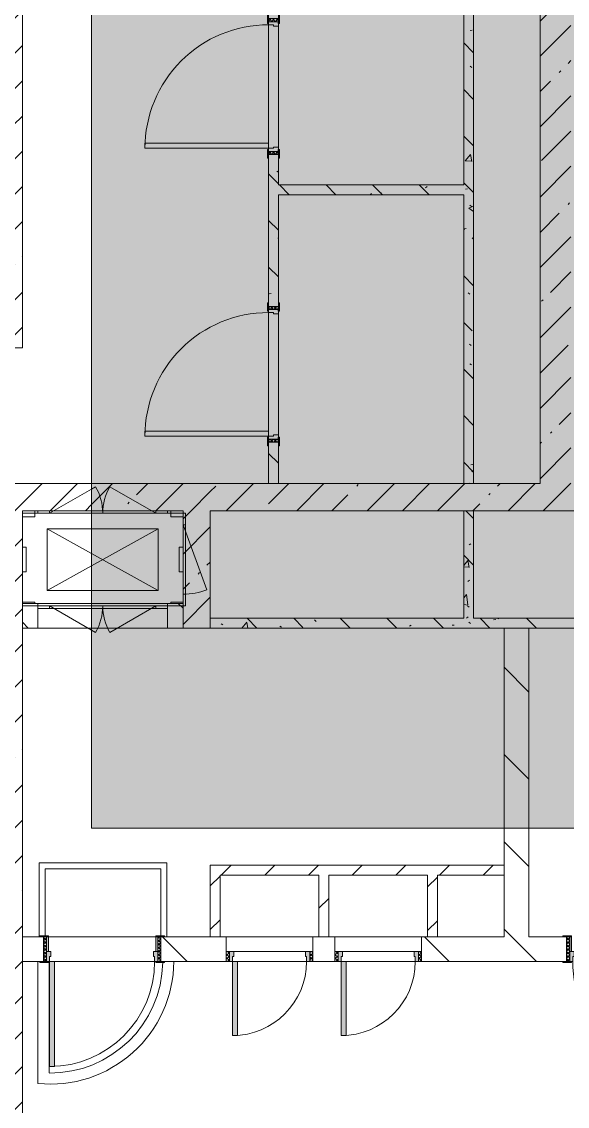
# Model space of a CAD drawing. Header units: millimetres. Extents: x 11693 to 241752, y -8553 to 29926.
# Drawn here: x 174704 to 179120, y 12227 to 21011 of the extents above; entities that cross this region are included whole.
import ezdxf

# ---------------------------------------------------------------- set-up
doc = ezdxf.new("R2010")
doc.units = ezdxf.units.MM
for name, color, linetype, lineweight in [('A-DETL', 7, 'Continuous', 5), ('A-GENM-2', 7, 'Continuous', 5), ('A-WALL-2', 7, 'Continuous', 9), ('I-WALL-3', 7, 'Continuous', 5), ('M-EQPM-1', 7, 'Continuous', 5)]:
    doc.layers.add(name, color=color, linetype=linetype, lineweight=lineweight)
doc.layers.add('A-DETL-GENF-2', color=7, linetype='Continuous', lineweight=9, true_color=0x4994b4, transparency=0.4)
for name, color, linetype, lineweight, true_color in [('A-DOOR-2', 7, 'Continuous', 5, 0xaaaaaa), ('A-DOOR-3', 7, 'Continuous', 5, 0xe2e2e2), ('A-DOOR-4', 7, 'Continuous', 5, 0x6f9cb0), ('A-DOOR-FRAM-2', 7, 'Continuous', 5, 0xe2e2e2), ('A-DOOR-FRAM-3', 7, 'Continuous', 5, 0xaaaaaa), ('A-DOOR-FRAM-4', 7, 'Continuous', 5, 0x6f9cb0), ('A-FLOR-1', 7, 'Continuous', 5, 0xaaaaaa), ('A-GENM-3', 7, 'Continuous', 5, 0x2b586c), ('A-WALL-6', 7, 'Continuous', 9, 0x2b586c), ('I-WALL-4', 7, 'Continuous', 5, 0x2b586c), ('I-WALL-5', 7, 'Continuous', 5, 0x787878), ('M-EQPM-2', 7, 'Continuous', 5, 0x2b586c)]:
    doc.layers.add(name, color=color, linetype=linetype, lineweight=lineweight, true_color=true_color)
pattern_1 = [(45, (89739.8, 0), (-285.1231, 285.1231), []), (45, (90024.94, 0), (-285.1231, 285.1231), [504.031, -100.806, 16.764, -84.042])]
pattern_2 = [(135, (89739.8, 0), (-353.5534, -353.5534), [])]
pattern_3 = [(135, (89739.8, 0), (-377.1708, -377.1708), [533.4, -88.9, 17.78, -88.9]), (135, (89739.8, 376.94), (-377.1708, -377.1708), []), (50, (89739.8, 0), (637.6445, -55.7866), [66.675, -733.425]), (355, (89739.8, 0), (-123.3494, 668.699), [53.34, -586.74]), (100.451, (89792.95, -4.65), (514.299, 612.908), [56.665, -623.315]), (46.184, (89739.8, 177.8), (948.7764, -147.15), [100.012, -1100.137]), (96.636, (89818.9, 165.5), (830.909, 865.997), [84.998, -934.973]), (351.184, (89739.8, 177.8), (830.918, 865.988), [80.01, -880.11]), (21, (89828.7, 133.35), (530.6506, -357.9283), [66.675, -733.425]), (326, (89828.7, 133.35), (216.308, 644.6585), [53.34, -586.74]), (71.451, (89872.94, 103.5), (746.9596, 286.7243), [56.665, -623.315]), (37.5, (89739.81, 0), (10.81053, 295.9426), [16.764, -562.864, 16.764, -578.866, -588.962]), (37.5, (89739.81, 0), (10.81053, 295.9426), [-1175.258, 16.764, -572.198]), (7.5, (89739.8, 0), (233.8692, 350.6318), [16.764, -322.834, 16.764, -549.529, -224.472]), (7.5, (89739.8, 0), (233.8692, 350.6318), [-905.891, 16.764, -207.708]), (327.5, (89541.57, 0), (474.5678, -20.0513), [16.764, -205.486, 16.764, -676.656, -920.115]), (327.5, (89541.57, 0), (474.5678, -20.0513), [-915.67, 16.764, -903.351]), (317.5, (89452.67, 0), (518.4522, 88.9934), [16.764, -272.161, 16.764, -443.738, -653.415]), (317.5, (89452.67, 0), (518.4522, 88.9934), [-749.427, 16.764, -636.651])]
pattern_4 = [(135, (1751.41, 104.685), (-14.14214, -14.14214), []), (225, (1751.41, 104.685), (14.14214, -14.14214), [])]
pattern_5 = [(45, (-371.384, 104.685), (-14.1421, 14.1421), []), (135, (-371.384, 104.685), (-14.1421, -14.1421), [])]
pattern_6 = [(45, (89739.81, 0), (-176.7767, 176.7767), [])]

# ---------------------------------------------------------------- blocks, each defined once
blk = doc.blocks.new('110_Дверь_СКБ_1Ст_Внутренняя1 - Д-8 950x2100h_охрана-V54-Общий план 2 этажа с размещением фрагментов 2_1-2_7')
at = {"layer": 'A-DOOR-2'}
h = blk.add_hatch(dxfattribs=at)
h.set_pattern_fill('FP_62', color=256, style=0, pattern_type=2)
h.set_pattern_definition([(135, (1826.41, 164.685), (-14.14214, -14.14214), []), (225, (1826.41, 164.685), (14.14214, -14.14214), [])])
h.paths.add_polyline_path([(487.5, 100), (462.5, 100), (462.5, -100), (487.5, -100)])
at = {"layer": 'A-DOOR-3'}
h = blk.add_hatch(color=256, dxfattribs=at)
h.paths.add_polyline_path([(437.5, 100), (437.5, 60), (427.5, 60), (427.5, 20), (462.5, 20), (462.5, 100)])
h.paths.add_polyline_path([(-412.5, 100), (-437.5, 100), (-437.5, 20), (-402.5, 20), (-402.5, 60), (-412.5, 60)])
at = {"layer": 'A-DOOR-FRAM-2'}
for points in [[(397.5, 950), (397.5, 100), (437.5, 100), (437.5, 950)], [(-492.5, 108), (-492.5, 100), (-422.5, 100), (-422.5, 108)], [(517.5, 108), (447.5, 108), (447.5, 100), (517.5, 100)], [(-422.5, 20), (-437.5, 20), (-437.5, -100), (-422.5, -100)], [(462.5, 20), (447.5, 20), (447.5, -100), (462.5, -100)], [(-492.5, -100), (-492.5, -108), (-422.5, -108), (-422.5, -100)], [(447.5, -100), (447.5, -108), (517.5, -108), (517.5, -100)]]:
    blk.add_hatch(color=256, dxfattribs=at).paths.add_polyline_path(points)
at = {"layer": 'A-DOOR-FRAM-3'}
h = blk.add_hatch(dxfattribs=at)
h.set_pattern_fill('FP_63', color=256, style=0, pattern_type=2)
h.set_pattern_definition([(45, (-296.384, 164.685), (-14.1421, 14.1421), []), (135, (-296.384, 164.685), (-14.1421, -14.1421), [])])
h.paths.add_polyline_path([(-437.5, 100), (-462.5, 100), (-462.5, -100), (-437.5, -100)])
at = {"layer": 'A-DOOR-2'}
for p, q in [((437.5, 950), (397.5, 950)), ((397.5, 950), (397.5, 100)), ((437.5, 100), (437.5, 950)), ((397.5, 100), (437.5, 100))]:
    blk.add_line(p, q, dxfattribs=at)
blk.add_arc((437.5, 100), 850, 90, 180, dxfattribs=at)
at = {"layer": 'A-DOOR-FRAM-3'}
for p, q in [((-422.5, 108), (-492.5, 108)), ((-492.5, 108), (-492.5, 100)), ((-492.5, 100), (-422.5, 100)), ((-437.5, 100), (-462.5, 100)), ((-462.5, 100), (-462.5, -100)), ((-412.5, 100), (-437.5, 100)), ((-437.5, 100), (-437.5, 20)), ((-437.5, -100), (-437.5, 100)), ((-422.5, 100), (-437.5, 100)), ((-437.5, 100), (-437.5, 99)), ((-437.5, 99), (-422.5, 99)), ((-422.5, 100), (-422.5, 108)), ((-422.5, 99), (-422.5, 100)), ((-412.5, 60), (-412.5, 100)), ((437.5, 100), (437.5, 60)), ((462.5, 100), (437.5, 100)), ((517.5, 108), (447.5, 108)), ((447.5, 108), (447.5, 100)), ((462.5, 100), (447.5, 100)), ((447.5, 100), (447.5, 99)), ((447.5, 100), (517.5, 100)), ((447.5, 99), (462.5, 99)), ((462.5, 20), (462.5, 100)), ((487.5, 100), (462.5, 100)), ((462.5, 100), (462.5, -100)), ((462.5, 99), (462.5, 100)), ((487.5, -100), (487.5, 100)), ((517.5, 100), (517.5, 108)), ((-437.5, 20), (-402.5, 20)), ((-422.5, 20), (-437.5, 20)), ((-437.5, 20), (-437.5, -100)), ((-422.5, -100), (-422.5, 20)), ((-402.5, 60), (-412.5, 60)), ((-402.5, 20), (-402.5, 60)), ((437.5, 60), (427.5, 60)), ((427.5, 60), (427.5, 20)), ((427.5, 20), (462.5, 20)), ((462.5, 20), (447.5, 20)), ((447.5, 20), (447.5, -100)), ((462.5, -100), (462.5, 20)), ((-422.5, -100), (-492.5, -100)), ((-492.5, -100), (-492.5, -108)), ((-492.5, -108), (-422.5, -108)), ((-462.5, -100), (-437.5, -100)), ((-437.5, -100), (-422.5, -100)), ((-422.5, -108), (-422.5, -100)), ((447.5, -100), (462.5, -100)), ((517.5, -100), (447.5, -100)), ((447.5, -100), (447.5, -108)), ((447.5, -108), (517.5, -108)), ((462.5, -100), (487.5, -100)), ((517.5, -108), (517.5, -100))]:
    blk.add_line(p, q, dxfattribs=at)
blk = doc.blocks.new('DOR_Проход в стене_Прямоугольный - 1050x1150 EI30-23344994-Общий план 2 этажа с размещением фрагментов 2_1-2_7')
at = {"layer": 'A-DOOR-2'}
for p, q in [((525, 100), (90, 100)), ((525, -100), (90, -100))]:
    blk.add_line(p, q, dxfattribs=at)
at = {"layer": 'A-DOOR-4'}
for p, q in [((90, 100), (-525, 100)), ((90, -100), (-525, -100))]:
    blk.add_line(p, q, dxfattribs=at)
blk = doc.blocks.new('110_Дверь_СКБ_1Ст_Внутренняя1 - Д-3 _п_ 1100x2100h_много всего-32102838-Общий план 2 этажа с размещением фрагментов 2_1-2_7')
at = {"layer": 'A-DOOR-2'}
h = blk.add_hatch(dxfattribs=at)
h.set_pattern_fill('FP_2', color=256, style=0, pattern_type=2)
h.set_pattern_definition([(135, (1751.41, 164.685), (-14.14214, -14.14214), []), (225, (1751.41, 164.685), (14.14214, -14.14214), [])])
h.paths.add_polyline_path([(562.5, 100), (537.5, 100), (537.5, -100), (562.5, -100)])
at = {"layer": 'A-DOOR-3'}
h = blk.add_hatch(color=256, dxfattribs=at)
h.paths.add_polyline_path([(-487.5, 100), (-512.5, 100), (-512.5, 20), (-477.5, 20), (-477.5, 60), (-487.5, 60)])
h.paths.add_polyline_path([(537.5, 100), (512.5, 100), (512.5, 60), (502.5, 60), (502.5, 20), (537.5, 20)])
at = {"layer": 'A-DOOR-FRAM-2'}
for points in [[(-487.5, 1100), (-487.5, 100), (-447.5, 100), (-447.5, 1100)], [(-567.5, 108), (-567.5, 100), (-497.5, 100), (-497.5, 108)], [(592.5, 108), (522.5, 108), (522.5, 100), (592.5, 100)], [(-497.5, 20), (-512.5, 20), (-512.5, -100), (-497.5, -100)], [(537.5, 20), (522.5, 20), (522.5, -100), (537.5, -100)], [(-567.5, -100), (-567.5, -108), (-497.5, -108), (-497.5, -100)], [(592.5, -100), (522.5, -100), (522.5, -108), (592.5, -108)]]:
    blk.add_hatch(color=256, dxfattribs=at).paths.add_polyline_path(points)
at = {"layer": 'A-DOOR-FRAM-3'}
h = blk.add_hatch(dxfattribs=at)
h.set_pattern_fill('FP_3', color=256, style=0, pattern_type=2)
h.set_pattern_definition([(45, (-371.384, 164.685), (-14.1421, 14.1421), []), (135, (-371.384, 164.685), (-14.1421, -14.1421), [])])
h.paths.add_polyline_path([(-512.5, 100), (-537.5, 100), (-537.5, -100), (-512.5, -100)])
at = {"layer": 'A-DOOR-2'}
for p, q in [((-487.5, 1100), (-487.5, 100)), ((-447.5, 1100), (-487.5, 1100)), ((-447.5, 100), (-447.5, 1100)), ((-487.5, 100), (-447.5, 100))]:
    blk.add_line(p, q, dxfattribs=at)
blk.add_arc((-487.5, 100), 1000, 360, 90, dxfattribs=at)
at = {"layer": 'A-DOOR-FRAM-3'}
for p, q in [((-497.5, 108), (-567.5, 108)), ((-567.5, 108), (-567.5, 100)), ((-567.5, 100), (-497.5, 100)), ((-512.5, 100), (-537.5, 100)), ((-537.5, 100), (-537.5, -100)), ((-487.5, 100), (-512.5, 100)), ((-512.5, 100), (-512.5, 20)), ((-512.5, -100), (-512.5, 100)), ((-497.5, 100), (-512.5, 100)), ((-512.5, 100), (-512.5, 99)), ((-512.5, 99), (-497.5, 99)), ((-497.5, 100), (-497.5, 108)), ((-497.5, 99), (-497.5, 100)), ((-487.5, 60), (-487.5, 100)), ((512.5, 100), (512.5, 60)), ((537.5, 100), (512.5, 100)), ((592.5, 108), (522.5, 108)), ((522.5, 108), (522.5, 100)), ((537.5, 100), (522.5, 100)), ((522.5, 100), (522.5, 99)), ((522.5, 100), (592.5, 100)), ((522.5, 99), (537.5, 99)), ((537.5, 20), (537.5, 100)), ((562.5, 100), (537.5, 100)), ((537.5, 100), (537.5, -100)), ((537.5, 99), (537.5, 100)), ((562.5, -100), (562.5, 100)), ((592.5, 100), (592.5, 108)), ((-512.5, 20), (-477.5, 20)), ((-497.5, 20), (-512.5, 20)), ((-512.5, 20), (-512.5, -100)), ((-497.5, -100), (-497.5, 20)), ((-477.5, 60), (-487.5, 60)), ((-477.5, 20), (-477.5, 60)), ((512.5, 60), (502.5, 60)), ((502.5, 60), (502.5, 20)), ((502.5, 20), (537.5, 20)), ((537.5, 20), (522.5, 20)), ((522.5, 20), (522.5, -100)), ((537.5, -100), (537.5, 20)), ((-497.5, -100), (-567.5, -100)), ((-567.5, -100), (-567.5, -108)), ((-567.5, -108), (-497.5, -108)), ((-537.5, -100), (-512.5, -100)), ((-512.5, -100), (-497.5, -100)), ((-497.5, -108), (-497.5, -100)), ((522.5, -100), (537.5, -100)), ((592.5, -100), (522.5, -100)), ((522.5, -100), (522.5, -108)), ((522.5, -108), (592.5, -108)), ((537.5, -100), (562.5, -100)), ((592.5, -108), (592.5, -100))]:
    blk.add_line(p, q, dxfattribs=at)
blk = doc.blocks.new('160_Подъемник - 160_Подъемник-23521422-Общий план 2 этажа с размещением фрагментов 2_1-2_7')
at = {"layer": 'A-GENM-2'}
for p, q in [((1080, 0), (740, 196.3)), ((1080, 0), (740, 196.3)), ((1080, 20), (740, 20)), ((740, 20), (1080, 20)), ((1080, 20), (740, 20)), ((740, 20), (1080, 20)), ((1080, 0), (1080, 20)), ((1080, 20), (1175, 20)), ((1080, 0), (1080, 20)), ((1080, 20), (1175, 20)), ((1175, 20), (1175, 0)), ((1175, 20), (1175, 0)), ((1175, 0), (1080, 0)), ((1175, 0), (1080, 0)), ((1080, -750), (740, -946.3)), ((1080, -750), (740, -946.3)), ((1080, -770), (740, -770)), ((740, -770), (1080, -770)), ((1080, -770), (740, -770)), ((740, -770), (792, -770)), ((1080, -750), (1080, -770)), ((1175, -750), (1080, -750)), ((1080, -750), (1080, -770)), ((1175, -750), (1080, -750)), ((1080, -770), (1175, -770)), ((1080, -770), (1175, -770)), ((1175, -770), (1175, -750)), ((1175, -770), (1175, -750))]:
    blk.add_line(p, q, dxfattribs=at)
at = {"layer": 'A-GENM-3'}
for p, q in [((220, 0), (592.4, 215)), ((220, 0), (592.4, 215)), ((740, 196.3), (707.6, 215)), ((740, 196.3), (707.6, 215)), ((-20, -95), (-20, 0)), ((-20, 0), (0, 0)), ((0, 0), (0, -95)), ((220, 20), (125, 20)), ((125, 20), (125, 0)), ((220, 20), (125, 20)), ((125, 20), (125, 0)), ((220, 0), (220, 20)), ((740, 20), (220, 20)), ((220, 20), (740, 20)), ((220, 0), (220, 20)), ((740, 20), (220, 20)), ((220, 20), (740, 20)), ((125, 0), (220, 0)), ((125, 0), (220, 0)), ((0, -655), (-191.5, -128.8)), ((0, -95), (-20, -95)), ((-20, -95), (-20, -655)), ((-20, -655), (-20, -95)), ((0, -655), (-20, -655)), ((-20, -655), (-20, -750)), ((0, -750), (0, -655)), ((-20, -750), (0, -750)), ((125, -770), (125, -750)), ((125, -750), (220, -750)), ((125, -770), (125, -750)), ((125, -750), (220, -750)), ((220, -770), (125, -770)), ((220, -770), (125, -770)), ((220, -750), (220, -770)), ((220, -750), (592.4, -965)), ((220, -750), (220, -770)), ((220, -750), (592.4, -965)), ((740, -770), (220, -770)), ((220, -770), (740, -770)), ((220, -770), (740, -770)), ((740, -770), (508, -770)), ((740, -946.3), (707.6, -965)), ((740, -946.3), (707.6, -965))]:
    blk.add_line(p, q, dxfattribs=at)
for centre, radius, start, end in [((220, 0), 430, 0, 30), ((220, 0), 430, 0, 30), ((1080, 0), 430, 150, 180), ((1080, 0), 430, 150, 180), ((0, -655), 560, 90, 110), ((220, -750), 430, 330, 0), ((220, -750), 430, 330, 0), ((1080, -750), 430, 180, 210), ((1080, -750), 430, 180, 210)]:
    blk.add_arc(centre, radius, start, end, dxfattribs=at)
at = {"layer": 'M-EQPM-1'}
for p, q in [((1300, 0), (740, 0)), ((1300, -750), (1300, 0)), ((740, -325), (1100, -125)), ((1100, -125), (740, -125)), ((1100, -625), (1100, -125)), ((1100, -625), (740, -425)), ((740, -625), (1100, -625)), ((740, -750), (1300, -750))]:
    blk.add_line(p, q, dxfattribs=at)
at = {"layer": 'M-EQPM-2'}
for p, q in [((740, 0), (0, 0)), ((0, 0), (0, -750)), ((740, -425), (200, -125)), ((740, -125), (200, -125)), ((200, -125), (200, -625)), ((200, -625), (740, -325)), ((200, -625), (740, -625)), ((0, -750), (740, -750))]:
    blk.add_line(p, q, dxfattribs=at)
blk = doc.blocks.new('Закладная деталь приямка - 200_100-20924312-Общий план 2 этажа с размещением фрагментов 2_1-2_7')
at = {"layer": 'M-EQPM-1'}
for p, q in [((85000, 16755), (84970, 16755)), ((85000, 16755), (84970, 16755)), ((85000, 16555), (85000, 16755)), ((85000, 16755), (85000, 16555)), ((84970, 16555), (85000, 16555)), ((85000, 16555), (84970, 16555))]:
    blk.add_line(p, q, dxfattribs=at)
blk = doc.blocks.new('Закладная деталь приямка - 200_100-V123-Общий план 2 этажа с размещением фрагментов 2_1-2_7')
at = {"layer": 'M-EQPM-2'}
for p, q in [((86240, 16755), (86240, 16555)), ((86240, 16555), (86240, 16755)), ((86270, 16755), (86240, 16755)), ((86240, 16755), (86270, 16755)), ((86240, 16555), (86270, 16555)), ((86240, 16555), (86270, 16555))]:
    blk.add_line(p, q, dxfattribs=at)
blk = doc.blocks.new('Закладная деталь приямка - 150_100-20924311-Общий план 2 этажа с размещением фрагментов 2_1-2_7')
at = {"layer": 'M-EQPM-1'}
for p, q in [((85070, 17050), (85070, 17000)), ((85070, 17050), (85070, 17000)), ((84970, 17000), (85070, 17000)), ((85070, 17000), (84970, 17000))]:
    blk.add_line(p, q, dxfattribs=at)
blk = doc.blocks.new('Закладная деталь приямка - 150_100-V124-Общий план 2 этажа с размещением фрагментов 2_1-2_7')
at = {"layer": 'M-EQPM-2'}
for p, q in [((86170, 17000), (86170, 17050)), ((86170, 17000), (86170, 17050)), ((86270, 17000), (86170, 17000)), ((86170, 17000), (86270, 17000))]:
    blk.add_line(p, q, dxfattribs=at)
blk = doc.blocks.new('Закладная деталь приямка - 150_100-V125-Общий план 2 этажа с размещением фрагментов 2_1-2_7')
at = {"layer": 'M-EQPM-2'}
for p, q in [((86270, 16310), (86170, 16310)), ((86170, 16310), (86270, 16310)), ((86170, 16310), (86170, 16300)), ((86170, 16310), (86170, 16300))]:
    blk.add_line(p, q, dxfattribs=at)
blk = doc.blocks.new('Закладная деталь приямка - 150_100-V126-Общий план 2 этажа с размещением фрагментов 2_1-2_7')
at = {"layer": 'M-EQPM-1'}
for p, q in [((85070, 16310), (84970, 16310)), ((84970, 16310), (85070, 16310)), ((85070, 16300), (85070, 16310)), ((85070, 16310), (85070, 16300))]:
    blk.add_line(p, q, dxfattribs=at)
blk = doc.blocks.new('110_Дверь_СКБ_1Ст_Внутренняя1 - Д-3 _п_ 1100x2100h_много всего-32422909-Общий план 2 этажа с размещением фрагментов 2_1-2_7')
at = {"layer": 'A-DOOR-2'}
h = blk.add_hatch(dxfattribs=at)
h.set_pattern_fill('FP_85', color=256, style=0, pattern_type=2)
h.set_pattern_definition(pattern_4)
h.paths.add_polyline_path([(537.5, -40), (562.5, -40), (562.5, 40), (537.5, 40)])
at = {"layer": 'A-DOOR-3'}
h = blk.add_hatch(color=256, dxfattribs=at)
h.paths.add_polyline_path([(-512.5, -40), (-477.5, -40), (-477.5, 0), (-487.5, 0), (-487.5, 40), (-512.5, 40), (-512.5, 23)])
h.paths.add_polyline_path([(502.5, 0), (502.5, -40), (537.5, -40), (537.5, 40), (512.5, 40), (512.5, 0)])
at = {"layer": 'A-DOOR-FRAM-2'}
for points in [[(-487.5, 1040), (-487.5, 40), (-447.5, 40), (-447.5, 1040)], [(-567.5, 40), (-497.5, 40), (-497.5, 48), (-567.5, 48)], [(522.5, 40), (592.5, 40), (592.5, 48), (522.5, 48)], [(-567.5, -48), (-497.5, -48), (-497.5, -40), (-567.5, -40)], [(522.5, -48), (592.5, -48), (592.5, -40), (522.5, -40)]]:
    blk.add_hatch(color=256, dxfattribs=at).paths.add_polyline_path(points)
at = {"layer": 'A-DOOR-FRAM-3'}
h = blk.add_hatch(dxfattribs=at)
h.set_pattern_fill('FP_86', color=256, style=0, pattern_type=2)
h.set_pattern_definition(pattern_5)
h.paths.add_polyline_path([(-537.5, 40), (-537.5, -40), (-512.5, -40), (-512.5, 40)])
at = {"layer": 'A-DOOR-4'}
for p, q in [((-487.5, 1040), (-487.5, 45.7)), ((-447.5, 1040), (-487.5, 1040)), ((-447.5, 40), (-447.5, 1040)), ((-487.5, 40), (-447.5, 40))]:
    blk.add_line(p, q, dxfattribs=at)
blk.add_arc((-487.5, 40), 1000, 360, 90, dxfattribs=at)
at = {"layer": 'A-DOOR-FRAM-4'}
for p, q in [((-497.5, 48), (-567.5, 48)), ((-567.5, 48), (-567.5, 40)), ((-567.5, 40), (-497.5, 40)), ((-512.5, 40), (-537.5, 40)), ((-537.5, 40), (-537.5, -40)), ((-487.5, 40), (-512.5, 40)), ((-512.5, 40), (-512.5, -40)), ((-512.5, -40), (-512.5, 40)), ((-497.5, 40), (-512.5, 40)), ((-512.5, 40), (-512.5, 39)), ((-512.5, 39), (-497.5, 39)), ((-497.5, 40), (-497.5, 48)), ((-497.5, 39), (-497.5, 40)), ((-487.5, 0), (-487.5, 40)), ((-477.5, 0), (-487.5, 0)), ((-477.5, -40), (-477.5, 0)), ((512.5, 0), (502.5, 0)), ((502.5, 0), (502.5, -40)), ((512.5, 40), (512.5, 0)), ((537.5, 40), (512.5, 40)), ((592.5, 48), (522.5, 48)), ((522.5, 48), (522.5, 40)), ((537.5, 40), (522.5, 40)), ((522.5, 40), (522.5, 39)), ((522.5, 40), (592.5, 40)), ((522.5, 39), (537.5, 39)), ((537.5, -40), (537.5, 40)), ((562.5, 40), (537.5, 40)), ((537.5, 40), (537.5, -40)), ((537.5, 39), (537.5, 40)), ((562.5, -40), (562.5, 40)), ((592.5, 40), (592.5, 48)), ((-497.5, -40), (-567.5, -40)), ((-567.5, -40), (-567.5, -48)), ((-567.5, -48), (-497.5, -48)), ((-537.5, -40), (-512.5, -40)), ((-497.5, -39), (-512.5, -39)), ((-512.5, -39), (-512.5, -40)), ((-512.5, -40), (-477.5, -40)), ((-512.5, -40), (-497.5, -40)), ((-497.5, -40), (-497.5, -39)), ((-497.5, -48), (-497.5, -40)), ((502.5, -40), (537.5, -40)), ((537.5, -39), (522.5, -39)), ((522.5, -39), (522.5, -40)), ((522.5, -40), (537.5, -40)), ((592.5, -40), (522.5, -40)), ((522.5, -40), (522.5, -48)), ((522.5, -48), (592.5, -48)), ((537.5, -40), (537.5, -39)), ((537.5, -40), (562.5, -40)), ((592.5, -48), (592.5, -40))]:
    blk.add_line(p, q, dxfattribs=at)
blk = doc.blocks.new('110_Дверь_СКБ_1Ст_Внутренняя1 - Д-3 _п_ 1100x2100h_много всего-V128-Общий план 2 этажа с размещением фрагментов 2_1-2_7')
at = {"layer": 'A-DOOR-2'}
h = blk.add_hatch(dxfattribs=at)
h.set_pattern_fill('FP_85', color=256, style=0, pattern_type=2)
h.set_pattern_definition(pattern_4)
h.paths.add_polyline_path([(537.5, -40), (562.5, -40), (562.5, 40), (537.5, 40)])
at = {"layer": 'A-DOOR-3'}
h = blk.add_hatch(color=256, dxfattribs=at)
h.paths.add_polyline_path([(-512.5, 40), (-512.5, -40), (-477.5, -40), (-477.5, 0), (-487.5, 0), (-487.5, 40)])
h.paths.add_polyline_path([(502.5, 0), (502.5, -40), (537.5, -40), (537.5, 40), (512.5, 40), (512.5, 0)])
at = {"layer": 'A-DOOR-FRAM-2'}
for points in [[(-487.5, 40), (-447.5, 40), (-447.5, 1040), (-487.5, 1040)], [(-567.5, 40), (-497.5, 40), (-497.5, 48), (-567.5, 48)], [(522.5, 40), (592.5, 40), (592.5, 48), (522.5, 48)], [(-567.5, -48), (-497.5, -48), (-497.5, -40), (-567.5, -40)], [(522.5, -48), (592.5, -48), (592.5, -40), (522.5, -40)]]:
    blk.add_hatch(color=256, dxfattribs=at).paths.add_polyline_path(points)
at = {"layer": 'A-DOOR-FRAM-3'}
h = blk.add_hatch(dxfattribs=at)
h.set_pattern_fill('FP_86', color=256, style=0, pattern_type=2)
h.set_pattern_definition(pattern_5)
h.paths.add_polyline_path([(-537.5, -40), (-512.5, -40), (-512.5, 40), (-537.5, 40)])
at = {"layer": 'A-DOOR-4'}
for p, q in [((-487.5, 1040), (-487.5, 40)), ((-447.5, 1040), (-487.5, 1040)), ((-447.5, 40), (-447.5, 1040)), ((-487.5, 40), (-447.5, 40))]:
    blk.add_line(p, q, dxfattribs=at)
blk.add_arc((-487.5, 40), 1000, 360, 90, dxfattribs=at)
at = {"layer": 'A-DOOR-FRAM-4'}
for p, q in [((-497.5, 48), (-567.5, 48)), ((-567.5, 48), (-567.5, 40)), ((-567.5, 40), (-497.5, 40)), ((-512.5, 40), (-537.5, 40)), ((-537.5, 40), (-537.5, -40)), ((-487.5, 40), (-512.5, 40)), ((-512.5, 40), (-512.5, -40)), ((-512.5, -40), (-512.5, 40)), ((-497.5, 40), (-512.5, 40)), ((-512.5, 40), (-512.5, 39)), ((-512.5, 39), (-497.5, 39)), ((-497.5, 40), (-497.5, 48)), ((-497.5, 39), (-497.5, 40)), ((-487.5, 0), (-487.5, 40)), ((-477.5, 0), (-487.5, 0)), ((-477.5, -40), (-477.5, 0)), ((512.5, 0), (502.5, 0)), ((502.5, 0), (502.5, -40)), ((512.5, 40), (512.5, 0)), ((537.5, 40), (512.5, 40)), ((592.5, 48), (522.5, 48)), ((522.5, 48), (522.5, 40)), ((537.5, 40), (522.5, 40)), ((522.5, 40), (522.5, 39)), ((522.5, 40), (592.5, 40)), ((522.5, 39), (537.5, 39)), ((537.5, -40), (537.5, 40)), ((562.5, 40), (537.5, 40)), ((537.5, 40), (537.5, -40)), ((537.5, 39), (537.5, 40)), ((562.5, -40), (562.5, 40)), ((592.5, 40), (592.5, 48)), ((-497.5, -40), (-567.5, -40)), ((-567.5, -40), (-567.5, -48)), ((-567.5, -48), (-497.5, -48)), ((-537.5, -40), (-512.5, -40)), ((-497.5, -39), (-512.5, -39)), ((-512.5, -39), (-512.5, -40)), ((-512.5, -40), (-477.5, -40)), ((-512.5, -40), (-497.5, -40)), ((-497.5, -40), (-497.5, -39)), ((-497.5, -48), (-497.5, -40)), ((502.5, -40), (537.5, -40)), ((537.5, -39), (522.5, -39)), ((522.5, -39), (522.5, -40)), ((522.5, -40), (537.5, -40)), ((592.5, -40), (522.5, -40)), ((522.5, -40), (522.5, -48)), ((522.5, -48), (592.5, -48)), ((537.5, -40), (537.5, -39)), ((537.5, -40), (562.5, -40)), ((592.5, -48), (592.5, -40))]:
    blk.add_line(p, q, dxfattribs=at)
blk = doc.blocks.new('110_Дверь_СКБ_1Ст - д-18 700x2100h_Технический шкаф ЭОМ и СС-V137-Общий план 2 этажа с размещением фрагментов 2_1-2_7')
at = {"layer": 'A-DOOR-2'}
h = blk.add_hatch(dxfattribs=at)
h.set_pattern_fill('FP_130', color=256, style=0, pattern_type=2)
h.set_pattern_definition([(135, (1951.41, 164.685), (-14.14214, -14.14214), []), (225, (1951.41, 164.685), (14.14214, -14.14214), [])])
h.paths.add_polyline_path([(362.5, 100), (337.5, 100), (337.5, 20), (362.5, 20)])
at = {"layer": 'A-DOOR-3'}
h = blk.add_hatch(color=256, dxfattribs=at)
h.paths.add_polyline_path([(312.5, 100), (312.5, 60), (302.5, 60), (302.5, 20), (337.5, 20), (337.5, 100)])
h.paths.add_polyline_path([(-287.5, 100), (-312.5, 100), (-312.5, 20), (-277.5, 20), (-277.5, 60), (-287.5, 60)])
at = {"layer": 'A-DOOR-FRAM-2'}
blk.add_hatch(color=256, dxfattribs=at).paths.add_polyline_path([(272.5, 700), (272.5, 100), (312.5, 104.5), (312.5, 700)])
at = {"layer": 'A-DOOR-FRAM-3'}
h = blk.add_hatch(dxfattribs=at)
h.set_pattern_fill('FP_131', color=256, style=0, pattern_type=2)
h.set_pattern_definition([(45, (-171.384, 164.685), (-14.1421, 14.1421), []), (135, (-171.384, 164.685), (-14.1421, -14.1421), [])])
h.paths.add_polyline_path([(-312.5, 100), (-337.5, 100), (-337.5, 20), (-312.5, 20)])
at = {"layer": 'A-DOOR-2'}
for p, q in [((312.5, 700), (272.5, 700)), ((272.5, 700), (272.5, 100)), ((312.5, 100), (312.5, 700)), ((272.5, 100), (312.5, 100))]:
    blk.add_line(p, q, dxfattribs=at)
blk.add_arc((312.5, 100), 600, 90, 180, dxfattribs=at)
at = {"layer": 'A-DOOR-FRAM-3'}
for p, q in [((-312.5, 100), (-337.5, 100)), ((-337.5, 100), (-337.5, 20)), ((-287.5, 100), (-312.5, 100)), ((-312.5, 100), (-312.5, 20)), ((-312.5, 20), (-312.5, 100)), ((-287.5, 60), (-287.5, 100)), ((-287.5, 100), (272.5, 100)), ((312.5, 100), (312.5, 60)), ((337.5, 100), (312.5, 100)), ((337.5, 20), (337.5, 100)), ((362.5, 100), (337.5, 100)), ((337.5, 100), (337.5, 20)), ((362.5, 20), (362.5, 100)), ((-337.5, 20), (-312.5, 20)), ((-312.5, 20), (-277.5, 20)), ((-277.5, 60), (-287.5, 60)), ((-277.5, 20), (-277.5, 60)), ((302.5, 20), (-277.5, 20)), ((312.5, 60), (302.5, 60)), ((302.5, 60), (302.5, 20)), ((302.5, 20), (337.5, 20)), ((337.5, 20), (362.5, 20))]:
    blk.add_line(p, q, dxfattribs=at)

msp = doc.modelspace()

# ---------------------------------------------------------------- hatches: boundary and pattern name
at = {"layer": 'A-DETL-GENF-2'}
h = msp.add_hatch(color=256, dxfattribs=at)
h.paths.add_polyline_path([(155380.5, -100), (161610.5, -100), (161610.5, 7900), (155380.5, 7900), (155380.5, -45.4)])
h.paths.add_polyline_path([(109196.3, 5828), (120649.8, 5828), (120649.8, 9159), (98665.8, 9159), (98665.8, 5828), (101004.1, 5828)])
h.paths.add_polyline_path([(92812, 10900), (93999.8, 10900), (93999.8, 15358.1), (89471.8, 15358.1), (89471.8, 10900), (90763.9, 10900)])
h.paths.add_polyline_path([(103449.8, 10900), (109949.8, 10900), (109949.8, 15200), (103449.8, 15200), (103449.8, 13326.8)])
h.paths.add_polyline_path([(175269.8, 14480), (181689.8, 14480), (181689.8, 21558), (175269.8, 21558), (175269.8, 14542.4)])
h.paths.add_polyline_path([(163779.8, 22180), (163779.8, 27350), (160469.8, 27350), (160469.8, 22180), (162445.3, 22180)])
h.paths.add_polyline_path([(174489.8, 22600), (174489.8, 27350), (170809.8, 27350), (170809.8, 22600), (172685.5, 22600)])
at = {"layer": 'I-WALL-3'}
h = msp.add_hatch(dxfattribs=at)
h.set_pattern_fill('FP_57', color=256, style=0, pattern_type=2)
h.set_pattern_definition(pattern_1)
h.paths.add_polyline_path([(174489.8, 18370), (174709.8, 18370), (174709.8, 27100), (174489.8, 27100), (174489.8, 18797.2)])
h = msp.add_hatch(dxfattribs=at)
h.set_pattern_fill('FP_57', color=256, style=0, pattern_type=2)
h.set_pattern_definition(pattern_1)
h.paths.add_polyline_path([(178899.8, 17270), (179149.8, 17270), (179149.8, 21558), (178899.8, 21558), (178899.8, 17556)])
h = msp.add_hatch(dxfattribs=at)
h.set_pattern_fill('FP_57', color=256, style=0, pattern_type=2)
h.set_pattern_definition(pattern_1)
h.paths.add_polyline_path([(174489.8, 16300), (174709.8, 16300), (174709.8, 17270), (174489.8, 17270), (174489.8, 16973.7)])
h = msp.add_hatch(dxfattribs=at)
h.set_pattern_fill('FP_57', color=256, style=0, pattern_type=2)
h.set_pattern_definition(pattern_1)
h.paths.add_polyline_path([(175269.8, 17050), (175269.8, 17270), (174709.8, 17270), (174709.8, 17050), (174733.5, 17050)])
h = msp.add_hatch(dxfattribs=at)
h.set_pattern_fill('FP_57', color=256, style=0, pattern_type=2)
h.set_pattern_definition(pattern_1)
h.paths.add_polyline_path([(176009.8, 17050), (176229.8, 17050), (176229.8, 17270), (175269.8, 17270), (175269.8, 17050)])
h = msp.add_hatch(dxfattribs=at)
h.set_pattern_fill('FP_57', color=256, style=0, pattern_type=2)
h.set_pattern_definition(pattern_1)
h.paths.add_polyline_path([(181689.8, 17050), (181689.8, 17270), (176229.8, 17270), (176229.8, 17050), (180877.6, 17050)])
h = msp.add_hatch(dxfattribs=at)
h.set_pattern_fill('FP_57', color=256, style=0, pattern_type=2)
h.set_pattern_definition(pattern_1)
h.paths.add_polyline_path([(176229.8, 16100), (176229.8, 17050), (176009.8, 17050), (176009.8, 16100)])
h = msp.add_hatch(dxfattribs=at)
h.set_pattern_fill('FP_57', color=256, style=0, pattern_type=2)
h.set_pattern_definition(pattern_1)
h.paths.add_polyline_path([(174709.8, 10400), (174709.8, 16300), (174489.8, 16300), (174489.8, 10400)])
h = msp.add_hatch(dxfattribs=at)
h.set_pattern_fill('FP_60', color=256, style=0, pattern_type=2)
h.set_pattern_definition(pattern_2)
h.paths.add_polyline_path([(174834.8, 16100), (174834.8, 16300), (174709.8, 16300), (174709.8, 16100), (174733.5, 16100)])
h = msp.add_hatch(dxfattribs=at)
h.set_pattern_fill('FP_60', color=256, style=0, pattern_type=2)
h.set_pattern_definition(pattern_2)
h.paths.add_polyline_path([(176009.8, 16100), (176009.8, 16300), (175884.8, 16300), (175884.8, 16100)])
h = msp.add_hatch(dxfattribs=at)
h.set_pattern_fill('FP_60', color=256, style=0, pattern_type=2)
h.set_pattern_definition(pattern_2)
h.paths.add_polyline_path([(178609.8, 14480), (178809.8, 14480), (178809.8, 16100), (178609.8, 16100), (178609.8, 14542.4)])
h = msp.add_hatch(dxfattribs=at)
h.set_pattern_fill('FP_60', color=256, style=0, pattern_type=2)
h.set_pattern_definition(pattern_2)
h.paths.add_polyline_path([(178809.8, 13600), (178809.8, 14480), (178609.8, 14480), (178609.8, 13600)])
h = msp.add_hatch(dxfattribs=at)
h.set_pattern_fill('FP_61', color=256, style=0, pattern_type=2)
h.set_pattern_definition(pattern_6)
h.paths.add_polyline_path([(176309.8, 13600), (176309.8, 14180), (176229.8, 14180), (176229.8, 13600), (176269.5, 13600)])
h = msp.add_hatch(dxfattribs=at)
h.set_pattern_fill('FP_61', color=256, style=0, pattern_type=2)
h.set_pattern_definition(pattern_6)
h.paths.add_polyline_path([(178069.8, 14100), (178609.8, 14100), (178609.8, 14180), (176309.8, 14180), (176309.8, 14100), (177989.8, 14100)])
h = msp.add_hatch(dxfattribs=at)
h.set_pattern_fill('FP_61', color=256, style=0, pattern_type=2)
h.set_pattern_definition(pattern_6)
h.paths.add_polyline_path([(177189.8, 13600), (177189.8, 14100), (177109.8, 14100), (177109.8, 13600)])
h = msp.add_hatch(dxfattribs=at)
h.set_pattern_fill('FP_61', color=256, style=0, pattern_type=2)
h.set_pattern_definition(pattern_6)
h.paths.add_polyline_path([(178069.8, 13600), (178069.8, 14100), (177989.8, 14100), (177989.8, 13600)])
h = msp.add_hatch(dxfattribs=at)
h.set_pattern_fill('FP_60', color=256, style=0, pattern_type=2)
h.set_pattern_definition(pattern_2)
h.paths.add_polyline_path([(177059.8, 13400), (177239.8, 13400), (177239.8, 13600), (177059.8, 13600), (177059.8, 13480)])
h.paths.add_polyline_path([(175859.8, 13400), (176359.8, 13400), (176359.8, 13600), (175829.8, 13600), (175829.8, 13400)])
h.paths.add_polyline_path([(174709.8, 13400), (174879.8, 13400), (174879.8, 13600), (174709.8, 13600)])
h = msp.add_hatch(dxfattribs=at)
h.set_pattern_fill('FP_60', color=256, style=0, pattern_type=2)
h.set_pattern_definition(pattern_2)
h.paths.add_polyline_path([(179084.8, 13400), (179114.8, 13400), (179114.8, 13600), (177939.8, 13600), (177939.8, 13400), (178829.6, 13400)])
at = {"layer": 'I-WALL-5'}
h = msp.add_hatch(dxfattribs=at)
h.set_pattern_fill('FP_68', color=256, style=0, pattern_type=2)
h.set_pattern_definition(pattern_3)
h.paths.add_polyline_path([(176701.5, 17270), (176781.5, 17270), (176781.5, 17605.4), (176701.5, 17605.4), (176701.5, 17575.4)])
h.paths.add_polyline_path([(176781.5, 18705.4), (176781.5, 19935.8), (176701.5, 19935.8), (176701.5, 18705.4)])
h.paths.add_polyline_path([(176781.5, 21035.8), (176781.5, 21235.8), (176701.5, 21235.8), (176701.5, 21035.8)])
h = msp.add_hatch(dxfattribs=at)
h.set_pattern_fill('FP_68', color=256, style=0, pattern_type=2)
h.set_pattern_definition(pattern_3)
h.paths.add_polyline_path([(178361.5, 16180), (178361.5, 17050), (178281.5, 17050), (178281.5, 16180)])
h.paths.add_polyline_path([(178281.5, 17270), (178361.5, 17270), (178361.5, 21235.8), (178281.5, 21235.8), (178281.5, 18189.4)])
h = msp.add_hatch(dxfattribs=at)
h.set_pattern_fill('FP_68', color=256, style=0, pattern_type=2)
h.set_pattern_definition(pattern_3)
h.paths.add_polyline_path([(177036.7, 19610), (178281.5, 19610), (178281.5, 19690), (176781.5, 19690), (176781.5, 19610)])
h = msp.add_hatch(dxfattribs=at)
h.set_pattern_fill('FP_68', color=256, style=0, pattern_type=2)
h.set_pattern_definition(pattern_3)
h.paths.add_polyline_path([(179369.8, 16100), (179369.8, 16180), (176229.8, 16180), (176229.8, 16100), (178829.6, 16100)])

# ---------------------------------------------------------------- linework, layer by layer
at = {"layer": 'A-DETL'}
for p, q in [((175269.8, 21558), (175269.8, 14480)), ((175269.8, 14480), (181689.8, 14480))]:
    msp.add_line(p, q, dxfattribs=at)
at = {"layer": 'A-FLOR-1'}
for p, q in [((174844.5, 14200), (174844.5, 13600)), ((175879.8, 14200), (174844.5, 14200)), ((174894.5, 13608), (174894.5, 14150)), ((174894.5, 14150), (175829.8, 14150)), ((175829.8, 14150), (175829.8, 13608)), ((175879.8, 13600), (175879.8, 14200)), ((174835.5, 13400), (174835.5, 12412.1)), ((174925.5, 12497.2), (174925.5, 13400))]:
    msp.add_line(p, q, dxfattribs=at)
for radius, start, end in [(1000, 264.26083, 359.59239), (910, 269.37036, 359.04725)]:
    msp.add_arc((174935.5, 13407.1), radius, start, end, dxfattribs=at)
at = {"layer": 'A-WALL-2'}
for p, q in [((174709.8, 16300), (174709.8, 16100)), ((178609.8, 14100), (178609.8, 14180)), ((174709.8, 13600), (174709.8, 13400)), ((176229.8, 13600), (176309.8, 13600)), ((177109.8, 13600), (177189.8, 13600)), ((177989.8, 13600), (178069.8, 13600))]:
    msp.add_line(p, q, dxfattribs=at)
at = {"layer": 'A-WALL-6'}
for p, q in [((176701.5, 17270), (176781.5, 17270)), ((178281.5, 17270), (178361.5, 17270)), ((178361.5, 17050), (178281.5, 17050)), ((176229.8, 16180), (176229.8, 16100)), ((178809.8, 16100), (178609.8, 16100))]:
    msp.add_line(p, q, dxfattribs=at)
at = {"layer": 'I-WALL-3'}
for p, q in [((174709.8, 18370), (174709.8, 26850)), ((174489.8, 18370), (174709.8, 18370)), ((174709.8, 17270), (174489.8, 17270)), ((174709.8, 16300), (174709.8, 17050)), ((174834.8, 16100), (174834.8, 16300)), ((174709.8, 13600), (174709.8, 16100)), ((178609.8, 14180), (176229.8, 14180)), ((176229.8, 14180), (176229.8, 13600)), ((176309.8, 14100), (177109.8, 14100)), ((176309.8, 13600), (176309.8, 14100)), ((177109.8, 14100), (177109.8, 13600)), ((177189.8, 14100), (177989.8, 14100)), ((177189.8, 13600), (177189.8, 14100)), ((177989.8, 14100), (177989.8, 13600)), ((178069.8, 14100), (178609.8, 14100)), ((178069.8, 13600), (178069.8, 14100)), ((178609.8, 14100), (178609.8, 13600)), ((174849.8, 13600), (174709.8, 13600)), ((174919.8, 13600), (175789.8, 13600)), ((176229.8, 13600), (175859.8, 13600)), ((176309.8, 13600), (177109.8, 13600)), ((176359.8, 13480), (176359.8, 13600)), ((177059.8, 13600), (177059.8, 13480)), ((177189.8, 13600), (177989.8, 13600)), ((177239.8, 13480), (177239.8, 13600)), ((177939.8, 13600), (177939.8, 13480)), ((178609.8, 13600), (178069.8, 13600)), ((179084.8, 13600), (178809.8, 13600)), ((174709.8, 10400), (174709.8, 13400)), ((174709.8, 13400), (174849.8, 13400)), ((175779.8, 13400), (174969.8, 13400)), ((175859.8, 13400), (176359.8, 13400)), ((177059.8, 13400), (177239.8, 13400)), ((177939.8, 13400), (179084.8, 13400))]:
    msp.add_line(p, q, dxfattribs=at)
at = {"layer": 'I-WALL-4'}
for p, q in [((178281.5, 21235.8), (178281.5, 19690)), ((178361.5, 17270), (178361.5, 21235.8)), ((178899.8, 21235.8), (178899.8, 17270)), ((176701.5, 20025.8), (176701.5, 20985.8)), ((176781.5, 20975.8), (176781.5, 19995.8)), ((176701.5, 19905.8), (176701.5, 18735.4)), ((176781.5, 19690), (176781.5, 19905.8)), ((178281.5, 19690), (176781.5, 19690)), ((176781.5, 18735.4), (176781.5, 19610)), ((176781.5, 19610), (178281.5, 19610)), ((178281.5, 19610), (178281.5, 17270)), ((176701.5, 17695.4), (176701.5, 18655.4)), ((176781.5, 18645.4), (176781.5, 17665.4)), ((176701.5, 17575.4), (176701.5, 17270)), ((176781.5, 17270), (176781.5, 17575.4)), ((176701.5, 17270), (174709.8, 17270)), ((178281.5, 17270), (176781.5, 17270)), ((178899.8, 17270), (178361.5, 17270)), ((174709.8, 17050), (176009.8, 17050)), ((176009.8, 17050), (176009.8, 16100)), ((176229.8, 16180), (176229.8, 17050)), ((176229.8, 17050), (178281.5, 17050)), ((178281.5, 17050), (178281.5, 16180)), ((178361.5, 17050), (179289.8, 17050)), ((178361.5, 16180), (178361.5, 17050)), ((174709.8, 16300), (176009.8, 16300)), ((175884.8, 16300), (175884.8, 16100)), ((178281.5, 16180), (176229.8, 16180)), ((179289.8, 16180), (178361.5, 16180)), ((174709.8, 16100), (178609.8, 16100)), ((178609.8, 16100), (178609.8, 14180)), ((178809.8, 13600), (178809.8, 16100)), ((178809.8, 16100), (179369.8, 16100))]:
    msp.add_line(p, q, dxfattribs=at)

# ---------------------------------------------------------------- block references
at = {"layer": 'A-DOOR-2', "rotation": 180}
for name, p in [('DOR_Проход в стене_Прямоугольный - 1050x1150 EI30-23344994-Общий план 2 этажа с размещением фрагментов 2_1-2_7', (175359.8, 16200)), ('110_Дверь_СКБ_1Ст_Внутренняя1 - Д-8 950x2100h_охрана-V54-Общий план 2 этажа с размещением фрагментов 2_1-2_7', (175367.3, 13500)), ('110_Дверь_СКБ_1Ст_Внутренняя1 - Д-3 _п_ 1100x2100h_много всего-32102838-Общий план 2 этажа с размещением фрагментов 2_1-2_7', (179677.3, 13500)), ('110_Дверь_СКБ_1Ст - д-18 700x2100h_Технический шкаф ЭОМ и СС-V137-Общий план 2 этажа с размещением фрагментов 2_1-2_7', (176722.3, 13500)), ('110_Дверь_СКБ_1Ст - д-18 700x2100h_Технический шкаф ЭОМ и СС-V137-Общий план 2 этажа с размещением фрагментов 2_1-2_7', (177602.3, 13500))]:
    msp.add_blockref(name, p, dxfattribs=at)
at = {"layer": 'A-DOOR-4', "rotation": 90}
for name, p in [('110_Дверь_СКБ_1Ст_Внутренняя1 - Д-3 _п_ 1100x2100h_много всего-32422909-Общий план 2 этажа с размещением фрагментов 2_1-2_7', (176741.5, 20473.3)), ('110_Дверь_СКБ_1Ст_Внутренняя1 - Д-3 _п_ 1100x2100h_много всего-V128-Общий план 2 этажа с размещением фрагментов 2_1-2_7', (176741.5, 18142.9))]:
    msp.add_blockref(name, p, dxfattribs=at)
at = {"layer": 'M-EQPM-1', "rotation": 180}
msp.add_blockref('160_Подъемник - 160_Подъемник-23521422-Общий план 2 этажа с размещением фрагментов 2_1-2_7', (176009.8, 16280), dxfattribs=at)
at = {"layer": 'M-EQPM-1'}
for name in ['Закладная деталь приямка - 150_100-20924311-Общий план 2 этажа с размещением фрагментов 2_1-2_7', 'Закладная деталь приямка - 200_100-20924312-Общий план 2 этажа с размещением фрагментов 2_1-2_7', 'Закладная деталь приямка - 150_100-V126-Общий план 2 этажа с размещением фрагментов 2_1-2_7']:
    msp.add_blockref(name, (89739.8, 0), dxfattribs=at)
at = {"layer": 'M-EQPM-2'}
for name in ['Закладная деталь приямка - 150_100-V124-Общий план 2 этажа с размещением фрагментов 2_1-2_7', 'Закладная деталь приямка - 200_100-V123-Общий план 2 этажа с размещением фрагментов 2_1-2_7', 'Закладная деталь приямка - 150_100-V125-Общий план 2 этажа с размещением фрагментов 2_1-2_7']:
    msp.add_blockref(name, (89739.8, 0), dxfattribs=at)

doc.saveas('drawing.dxf')
